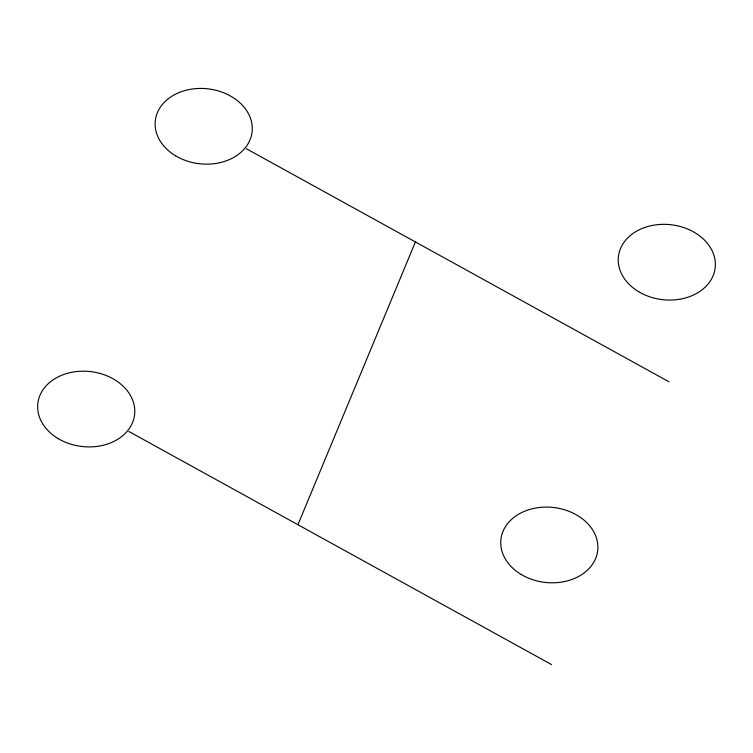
<?xml version="1.0" encoding="UTF-8"?>
<svg xmlns="http://www.w3.org/2000/svg" width="753" height="753" viewBox="0 0 753 753"><rect width="100%" height="100%" fill="white"/><g stroke="black" fill="none" stroke-linecap="round" stroke-linejoin="round"><path stroke-width="1.13" d="M298.179 524.126L415.656 241.365M246.335 148.708L669.04 381.818M128.857 431.478L551.554 664.579M638.695 291.722A48.71 37.697 6.7 0 0 715.152 267.955A48.71 37.697 6.7 0 0 646.498 226.898A48.71 37.697 6.7 0 0 638.695 291.722M175.609 155.815A48.71 37.697 6.7 0 0 252.067 132.048A48.71 37.697 6.7 0 0 183.412 90.991A48.71 37.697 6.7 0 0 175.609 155.815M521.217 574.483A48.71 37.697 6.7 0 0 597.675 550.725A48.71 37.697 6.7 0 0 529.02 509.659A48.71 37.697 6.7 0 0 521.217 574.483M58.132 438.575A48.71 37.697 6.7 0 0 134.589 414.818A48.71 37.697 6.7 0 0 65.935 373.752A48.71 37.697 6.7 0 0 58.132 438.575"/></g></svg>
